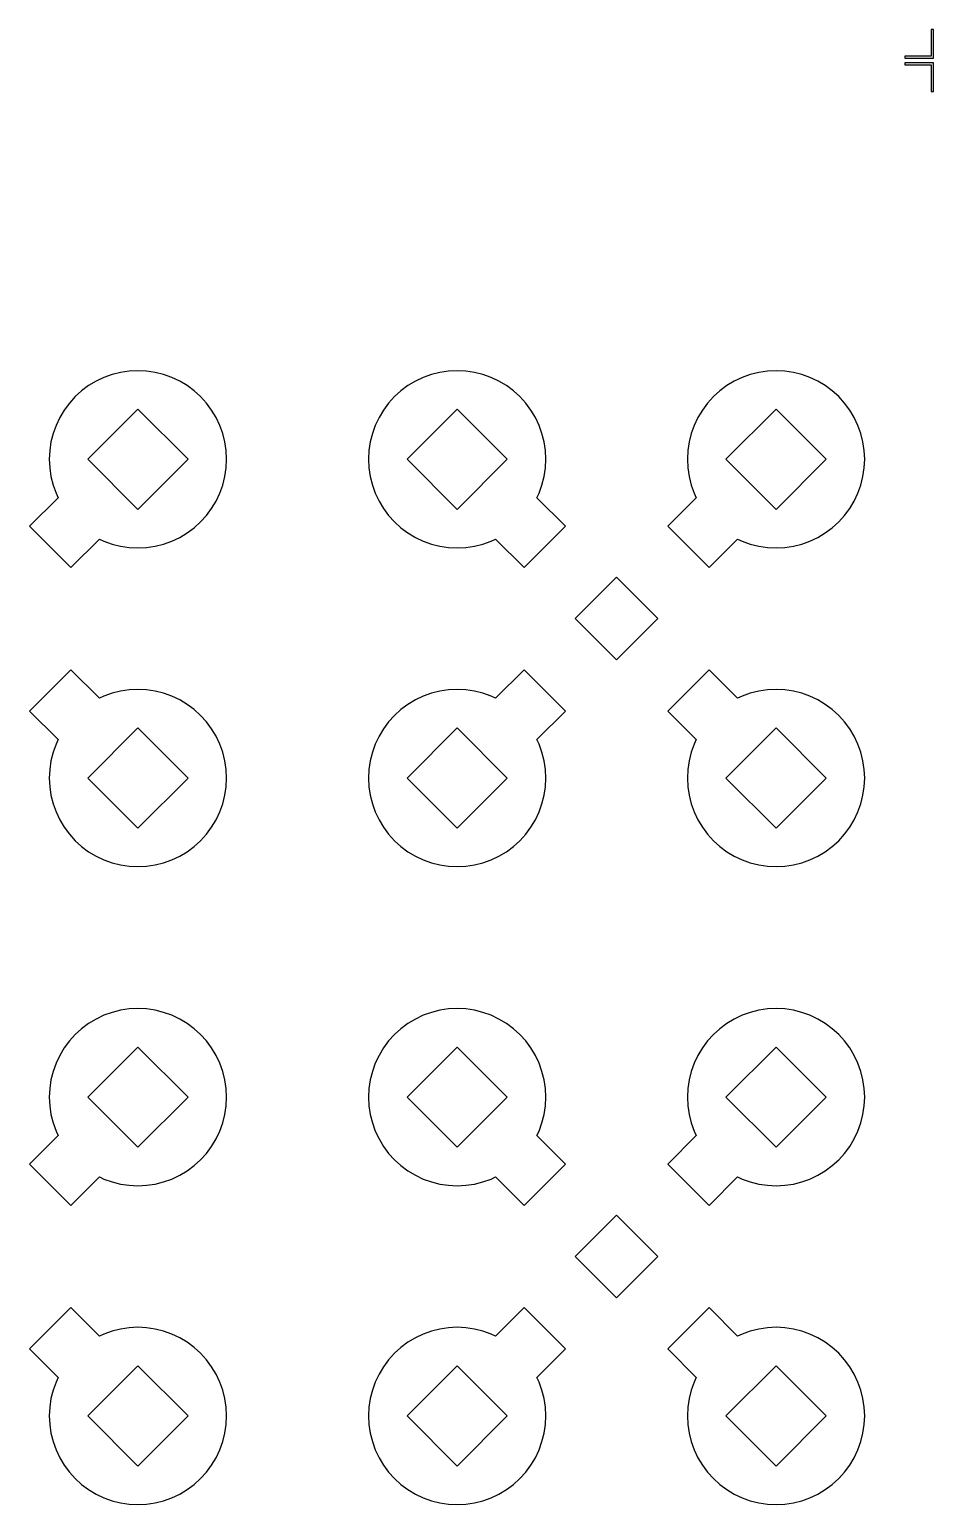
# Model space of a CAD drawing. Extents: x -73 to 181, y -8 to 80.
# Drawn here: x 28.44 to 53.94, y 38 to 79.62 of the extents above; entities that cross this region are included whole.
import ezdxf

# ---------------------------------------------------------------- set-up
doc = ezdxf.new("R2010")
doc.units = 0

msp = doc.modelspace()

# ---------------------------------------------------------------- linework, layer by layer
for p, q in [((53.9375, 79.625), (53.875, 79.625)), ((53.875, 79.625), (53.875, 78.875)), ((53.9375, 78.8125), (53.9375, 79.625)), ((53.875, 78.875), (53.125, 78.875)), ((53.125, 78.875), (53.125, 78.8125)), ((53.125, 78.8125), (53.9375, 78.8125)), ((53.9375, 78.6875), (53.125, 78.6875)), ((53.125, 78.6875), (53.125, 78.625)), ((53.9375, 77.875), (53.9375, 78.6875)), ((53.125, 78.625), (53.875, 78.625)), ((53.875, 78.625), (53.875, 77.875)), ((53.875, 77.875), (53.9375, 77.875)), ((31.0095, 69.9491), (30.7715, 69.8895)), ((31.2521, 69.9851), (31.0095, 69.9491)), ((31.4972, 69.9972), (31.2521, 69.9851)), ((31.7422, 69.9851), (31.4972, 69.9972)), ((31.9849, 69.9491), (31.7422, 69.9851)), ((32.2229, 69.8895), (31.9849, 69.9491)), ((40.0151, 69.9491), (39.7771, 69.8895)), ((40.2578, 69.9851), (40.0151, 69.9491)), ((40.5028, 69.9972), (40.2578, 69.9851)), ((40.7479, 69.9851), (40.5028, 69.9972)), ((40.9905, 69.9491), (40.7479, 69.9851)), ((41.2285, 69.8895), (40.9905, 69.9491)), ((49.0095, 69.9491), (48.7715, 69.8895)), ((49.2521, 69.9851), (49.0095, 69.9491)), ((49.4972, 69.9972), (49.2521, 69.9851)), ((49.7422, 69.9851), (49.4972, 69.9972)), ((49.9849, 69.9491), (49.7422, 69.9851)), ((50.2229, 69.8895), (49.9849, 69.9491)), ((30.1083, 69.5759), (29.9112, 69.4297)), ((30.3187, 69.702), (30.1083, 69.5759)), ((30.5405, 69.8069), (30.3187, 69.702)), ((30.7715, 69.8895), (30.5405, 69.8069)), ((32.4539, 69.8069), (32.2229, 69.8895)), ((32.6757, 69.702), (32.4539, 69.8069)), ((32.8861, 69.5759), (32.6757, 69.702)), ((33.0832, 69.4297), (32.8861, 69.5759)), ((39.1139, 69.5759), (38.9168, 69.4297)), ((39.3243, 69.702), (39.1139, 69.5759)), ((39.5461, 69.8069), (39.3243, 69.702)), ((39.7771, 69.8895), (39.5461, 69.8069)), ((41.4595, 69.8069), (41.2285, 69.8895)), ((41.6813, 69.702), (41.4595, 69.8069)), ((41.8917, 69.5759), (41.6813, 69.702)), ((42.0888, 69.4297), (41.8917, 69.5759)), ((48.1083, 69.5759), (47.9112, 69.4297)), ((48.3187, 69.702), (48.1083, 69.5759)), ((48.5405, 69.8069), (48.3187, 69.702)), ((48.7715, 69.8895), (48.5405, 69.8069)), ((50.4539, 69.8069), (50.2229, 69.8895)), ((50.6757, 69.702), (50.4539, 69.8069)), ((50.8861, 69.5759), (50.6757, 69.702)), ((51.0832, 69.4297), (50.8861, 69.5759)), ((29.7294, 69.265), (29.5647, 69.0832)), ((29.9112, 69.4297), (29.7294, 69.265)), ((33.265, 69.265), (33.0832, 69.4297)), ((33.4297, 69.0832), (33.265, 69.265)), ((38.735, 69.265), (38.5703, 69.0832)), ((38.9168, 69.4297), (38.735, 69.265)), ((42.2706, 69.265), (42.0888, 69.4297)), ((42.4353, 69.0832), (42.2706, 69.265)), ((47.7294, 69.265), (47.5647, 69.0832)), ((47.9112, 69.4297), (47.7294, 69.265)), ((51.265, 69.265), (51.0832, 69.4297)), ((51.4297, 69.0832), (51.265, 69.265)), ((29.4185, 68.8861), (29.2924, 68.6757)), ((29.5647, 69.0832), (29.4185, 68.8861)), ((30.083, 67.4972), (31.4972, 68.9114)), ((31.4972, 68.9114), (32.9114, 67.4972)), ((33.5759, 68.8861), (33.4297, 69.0832)), ((33.702, 68.6757), (33.5759, 68.8861)), ((38.4241, 68.8861), (38.298, 68.6757)), ((38.5703, 69.0832), (38.4241, 68.8861)), ((39.0886, 67.4972), (40.5028, 68.9114)), ((40.5028, 68.9114), (41.917, 67.4972)), ((42.5815, 68.8861), (42.4353, 69.0832)), ((42.7076, 68.6757), (42.5815, 68.8861)), ((47.4185, 68.8861), (47.2924, 68.6757)), ((47.5647, 69.0832), (47.4185, 68.8861)), ((48.083, 67.4972), (49.4972, 68.9114)), ((49.4972, 68.9114), (50.9114, 67.4972)), ((51.5759, 68.8861), (51.4297, 69.0832)), ((51.702, 68.6757), (51.5759, 68.8861)), ((29.1875, 68.4539), (29.1048, 68.2229)), ((29.2924, 68.6757), (29.1875, 68.4539)), ((33.8069, 68.4539), (33.702, 68.6757)), ((33.8895, 68.2229), (33.8069, 68.4539)), ((38.1931, 68.4539), (38.1105, 68.2229)), ((38.298, 68.6757), (38.1931, 68.4539)), ((42.8125, 68.4539), (42.7076, 68.6757)), ((42.8952, 68.2229), (42.8125, 68.4539)), ((47.1875, 68.4539), (47.1048, 68.2229)), ((47.2924, 68.6757), (47.1875, 68.4539)), ((51.8069, 68.4539), (51.702, 68.6757)), ((51.8895, 68.2229), (51.8069, 68.4539)), ((29.0452, 67.9849), (29.0092, 67.7422)), ((29.1048, 68.2229), (29.0452, 67.9849)), ((33.9491, 67.9849), (33.8895, 68.2229)), ((33.9851, 67.7422), (33.9491, 67.9849)), ((38.0509, 67.9849), (38.0149, 67.7422)), ((38.1105, 68.2229), (38.0509, 67.9849)), ((42.9548, 67.9849), (42.8952, 68.2229)), ((42.9908, 67.7422), (42.9548, 67.9849)), ((47.0452, 67.9849), (47.0092, 67.7422)), ((47.1048, 68.2229), (47.0452, 67.9849)), ((51.9491, 67.9849), (51.8895, 68.2229)), ((51.9851, 67.7422), (51.9491, 67.9849)), ((29.0092, 67.7422), (28.9972, 67.4972)), ((28.9972, 67.4972), (29.0092, 67.2521)), ((31.4972, 66.083), (30.083, 67.4972)), ((32.9114, 67.4972), (31.4972, 66.083)), ((33.9972, 67.4972), (33.9851, 67.7422)), ((33.9851, 67.2521), (33.9972, 67.4972)), ((38.0149, 67.7422), (38.0028, 67.4972)), ((38.0028, 67.4972), (38.0149, 67.2521)), ((40.5028, 66.083), (39.0886, 67.4972)), ((41.917, 67.4972), (40.5028, 66.083)), ((43.0028, 67.4972), (42.9908, 67.7422)), ((42.9908, 67.2521), (43.0028, 67.4972)), ((47.0092, 67.7422), (46.9972, 67.4972)), ((46.9972, 67.4972), (47.0092, 67.2521)), ((49.4972, 66.083), (48.083, 67.4972)), ((50.9114, 67.4972), (49.4972, 66.083)), ((51.9972, 67.4972), (51.9851, 67.7422)), ((51.9851, 67.2521), (51.9972, 67.4972)), ((29.0092, 67.2521), (29.0452, 67.0094)), ((33.9491, 67.0095), (33.9851, 67.2521)), ((38.0149, 67.2521), (38.0509, 67.0095)), ((42.9548, 67.0094), (42.9908, 67.2521)), ((47.0092, 67.2521), (47.0452, 67.0094)), ((51.9491, 67.0095), (51.9851, 67.2521)), ((29.0452, 67.0094), (29.1048, 66.7715)), ((29.1048, 66.7715), (29.1875, 66.5405)), ((33.8069, 66.5405), (33.8895, 66.7715)), ((33.8895, 66.7715), (33.9491, 67.0095)), ((38.0509, 67.0095), (38.1105, 66.7715)), ((38.1105, 66.7715), (38.1931, 66.5405)), ((42.8125, 66.5405), (42.8952, 66.7715)), ((42.8952, 66.7715), (42.9548, 67.0094)), ((47.0452, 67.0094), (47.1048, 66.7715)), ((47.1048, 66.7715), (47.1875, 66.5405)), ((51.8069, 66.5405), (51.8895, 66.7715)), ((51.8895, 66.7715), (51.9491, 67.0095)), ((29.2473, 66.414), (28.4404, 65.6071)), ((29.1875, 66.5405), (29.2473, 66.414)), ((33.5759, 66.1083), (33.702, 66.3187)), ((33.702, 66.3187), (33.8069, 66.5405)), ((38.1931, 66.5405), (38.298, 66.3187)), ((38.298, 66.3187), (38.4241, 66.1083)), ((42.7527, 66.414), (42.8125, 66.5405)), ((43.5596, 65.6071), (42.7527, 66.414)), ((47.2473, 66.414), (46.4404, 65.6071)), ((47.1875, 66.5405), (47.2473, 66.414)), ((51.5759, 66.1083), (51.702, 66.3187)), ((51.702, 66.3187), (51.8069, 66.5405)), ((33.265, 65.7294), (33.4297, 65.9112)), ((33.4297, 65.9112), (33.5759, 66.1083)), ((38.4241, 66.1083), (38.5703, 65.9112)), ((38.5703, 65.9112), (38.735, 65.7294)), ((51.265, 65.7294), (51.4297, 65.9112)), ((51.4297, 65.9112), (51.5759, 66.1083)), ((28.4404, 65.6071), (29.6071, 64.4404)), ((32.6757, 65.2924), (32.8861, 65.4185)), ((32.8861, 65.4185), (33.0832, 65.5647)), ((33.0832, 65.5647), (33.265, 65.7294)), ((38.735, 65.7294), (38.9168, 65.5647)), ((38.9168, 65.5647), (39.1139, 65.4185)), ((39.1139, 65.4185), (39.3243, 65.2924)), ((42.3929, 64.4404), (43.5596, 65.6071)), ((46.4404, 65.6071), (47.6071, 64.4404)), ((50.6757, 65.2924), (50.8861, 65.4185)), ((50.8861, 65.4185), (51.0832, 65.5647)), ((51.0832, 65.5647), (51.265, 65.7294)), ((29.6071, 64.4404), (30.414, 65.2473)), ((30.414, 65.2473), (30.5405, 65.1875)), ((30.5405, 65.1875), (30.7715, 65.1048)), ((30.7715, 65.1048), (31.0094, 65.0452)), ((31.0094, 65.0452), (31.2521, 65.0092)), ((31.2521, 65.0092), (31.4972, 64.9972)), ((31.4972, 64.9972), (31.7422, 65.0092)), ((31.7422, 65.0092), (31.9849, 65.0452)), ((31.9849, 65.0452), (32.2229, 65.1048)), ((32.2229, 65.1048), (32.4539, 65.1875)), ((32.4539, 65.1875), (32.6757, 65.2924)), ((39.3243, 65.2924), (39.5461, 65.1875)), ((39.5461, 65.1875), (39.7771, 65.1048)), ((39.7771, 65.1048), (40.0151, 65.0452)), ((40.0151, 65.0452), (40.2578, 65.0092)), ((40.2578, 65.0092), (40.5028, 64.9972)), ((40.5028, 64.9972), (40.7479, 65.0092)), ((40.7479, 65.0092), (40.9906, 65.0452)), ((40.9906, 65.0452), (41.2285, 65.1048)), ((41.2285, 65.1048), (41.4595, 65.1875)), ((41.4595, 65.1875), (41.586, 65.2473)), ((41.586, 65.2473), (42.3929, 64.4404)), ((47.6071, 64.4404), (48.414, 65.2473)), ((48.414, 65.2473), (48.5405, 65.1875)), ((48.5405, 65.1875), (48.7715, 65.1048)), ((48.7715, 65.1048), (49.0094, 65.0452)), ((49.0094, 65.0452), (49.2521, 65.0092)), ((49.2521, 65.0092), (49.4972, 64.9972)), ((49.4972, 64.9972), (49.7422, 65.0092)), ((49.7422, 65.0092), (49.9849, 65.0452)), ((49.9849, 65.0452), (50.2229, 65.1048)), ((50.2229, 65.1048), (50.4539, 65.1875)), ((50.4539, 65.1875), (50.6757, 65.2924)), ((45, 64.1667), (43.8333, 63)), ((46.1667, 63), (45, 64.1667)), ((43.8333, 63), (45, 61.8333)), ((45, 61.8333), (46.1667, 63)), ((29.6071, 61.5596), (28.4404, 60.3929)), ((30.414, 60.7527), (29.6071, 61.5596)), ((42.3929, 61.5596), (41.586, 60.7527)), ((43.5596, 60.3929), (42.3929, 61.5596)), ((47.6071, 61.5596), (46.4404, 60.3929)), ((48.414, 60.7527), (47.6071, 61.5596)), ((30.5405, 60.8125), (30.414, 60.7527)), ((30.7715, 60.8952), (30.5405, 60.8125)), ((31.0094, 60.9548), (30.7715, 60.8952)), ((31.2521, 60.9908), (31.0094, 60.9548)), ((31.4972, 61.0028), (31.2521, 60.9908)), ((31.7422, 60.9908), (31.4972, 61.0028)), ((31.9849, 60.9548), (31.7422, 60.9908)), ((32.2229, 60.8952), (31.9849, 60.9548)), ((32.4539, 60.8125), (32.2229, 60.8952)), ((32.6757, 60.7076), (32.4539, 60.8125)), ((39.5461, 60.8125), (39.3243, 60.7076)), ((39.7771, 60.8952), (39.5461, 60.8125)), ((40.0151, 60.9548), (39.7771, 60.8952)), ((40.2578, 60.9908), (40.0151, 60.9548)), ((40.5028, 61.0028), (40.2578, 60.9908)), ((40.7479, 60.9908), (40.5028, 61.0028)), ((40.9906, 60.9548), (40.7479, 60.9908)), ((41.2285, 60.8952), (40.9906, 60.9548)), ((41.4595, 60.8125), (41.2285, 60.8952)), ((41.586, 60.7527), (41.4595, 60.8125)), ((48.5405, 60.8125), (48.414, 60.7527)), ((48.7715, 60.8952), (48.5405, 60.8125)), ((49.0094, 60.9548), (48.7715, 60.8952)), ((49.2521, 60.9908), (49.0094, 60.9548)), ((49.4972, 61.0028), (49.2521, 60.9908)), ((49.7422, 60.9908), (49.4972, 61.0028)), ((49.9849, 60.9548), (49.7422, 60.9908)), ((50.2229, 60.8952), (49.9849, 60.9548)), ((50.4539, 60.8125), (50.2229, 60.8952)), ((50.6757, 60.7076), (50.4539, 60.8125)), ((28.4404, 60.3929), (29.2473, 59.586)), ((32.8861, 60.5815), (32.6757, 60.7076)), ((33.0832, 60.4353), (32.8861, 60.5815)), ((33.265, 60.2706), (33.0832, 60.4353)), ((38.9168, 60.4353), (38.735, 60.2706)), ((39.1139, 60.5815), (38.9168, 60.4353)), ((39.3243, 60.7076), (39.1139, 60.5815)), ((42.7527, 59.586), (43.5596, 60.3929)), ((46.4404, 60.3929), (47.2473, 59.586)), ((50.8861, 60.5815), (50.6757, 60.7076)), ((51.0832, 60.4353), (50.8861, 60.5815)), ((51.265, 60.2706), (51.0832, 60.4353)), ((33.4297, 60.0888), (33.265, 60.2706)), ((33.5759, 59.8917), (33.4297, 60.0888)), ((38.5703, 60.0888), (38.4241, 59.8917)), ((38.735, 60.2706), (38.5703, 60.0888)), ((51.4297, 60.0888), (51.265, 60.2706)), ((51.5759, 59.8917), (51.4297, 60.0888)), ((29.2473, 59.586), (29.1875, 59.4595)), ((30.083, 58.5028), (31.4972, 59.917)), ((31.4972, 59.917), (32.9114, 58.5028)), ((33.702, 59.6813), (33.5759, 59.8917)), ((33.8069, 59.4595), (33.702, 59.6813)), ((38.298, 59.6813), (38.1931, 59.4595)), ((38.4241, 59.8917), (38.298, 59.6813)), ((39.0886, 58.5028), (40.5028, 59.917)), ((40.5028, 59.917), (41.917, 58.5028)), ((42.8125, 59.4595), (42.7527, 59.586)), ((47.2473, 59.586), (47.1875, 59.4595)), ((48.083, 58.5028), (49.4972, 59.917)), ((49.4972, 59.917), (50.9114, 58.5028)), ((51.702, 59.6813), (51.5759, 59.8917)), ((51.8069, 59.4595), (51.702, 59.6813)), ((29.1048, 59.2285), (29.0452, 58.9906)), ((29.1875, 59.4595), (29.1048, 59.2285)), ((33.8895, 59.2285), (33.8069, 59.4595)), ((33.9491, 58.9905), (33.8895, 59.2285)), ((38.1105, 59.2285), (38.0509, 58.9905)), ((38.1931, 59.4595), (38.1105, 59.2285)), ((42.8952, 59.2285), (42.8125, 59.4595)), ((42.9548, 58.9906), (42.8952, 59.2285)), ((47.1048, 59.2285), (47.0452, 58.9906)), ((47.1875, 59.4595), (47.1048, 59.2285)), ((51.8895, 59.2285), (51.8069, 59.4595)), ((51.9491, 58.9905), (51.8895, 59.2285)), ((29.0092, 58.7479), (28.9972, 58.5028)), ((29.0452, 58.9906), (29.0092, 58.7479)), ((33.9851, 58.7479), (33.9491, 58.9905)), ((33.9972, 58.5028), (33.9851, 58.7479)), ((38.0149, 58.7479), (38.0028, 58.5028)), ((38.0509, 58.9905), (38.0149, 58.7479)), ((42.9908, 58.7479), (42.9548, 58.9906)), ((43.0028, 58.5028), (42.9908, 58.7479)), ((47.0092, 58.7479), (46.9972, 58.5028)), ((47.0452, 58.9906), (47.0092, 58.7479)), ((51.9851, 58.7479), (51.9491, 58.9905)), ((51.9972, 58.5028), (51.9851, 58.7479)), ((28.9972, 58.5028), (29.0092, 58.2578)), ((31.4972, 57.0886), (30.083, 58.5028)), ((32.9114, 58.5028), (31.4972, 57.0886)), ((33.9851, 58.2578), (33.9972, 58.5028)), ((38.0028, 58.5028), (38.0149, 58.2578)), ((40.5028, 57.0886), (39.0886, 58.5028)), ((41.917, 58.5028), (40.5028, 57.0886)), ((42.9908, 58.2578), (43.0028, 58.5028)), ((46.9972, 58.5028), (47.0092, 58.2578)), ((49.4972, 57.0886), (48.083, 58.5028)), ((50.9114, 58.5028), (49.4972, 57.0886)), ((51.9851, 58.2578), (51.9972, 58.5028)), ((29.0092, 58.2578), (29.0452, 58.0151)), ((29.0452, 58.0151), (29.1048, 57.7771)), ((33.8895, 57.7771), (33.9491, 58.0151)), ((33.9491, 58.0151), (33.9851, 58.2578)), ((38.0149, 58.2578), (38.0509, 58.0151)), ((38.0509, 58.0151), (38.1105, 57.7771)), ((42.8952, 57.7771), (42.9548, 58.0151)), ((42.9548, 58.0151), (42.9908, 58.2578)), ((47.0092, 58.2578), (47.0452, 58.0151)), ((47.0452, 58.0151), (47.1048, 57.7771)), ((51.8895, 57.7771), (51.9491, 58.0151)), ((51.9491, 58.0151), (51.9851, 58.2578)), ((29.1048, 57.7771), (29.1875, 57.5461)), ((29.1875, 57.5461), (29.2924, 57.3243)), ((33.702, 57.3243), (33.8069, 57.5461)), ((33.8069, 57.5461), (33.8895, 57.7771)), ((38.1105, 57.7771), (38.1931, 57.5461)), ((38.1931, 57.5461), (38.298, 57.3243)), ((42.7076, 57.3243), (42.8125, 57.5461)), ((42.8125, 57.5461), (42.8952, 57.7771)), ((47.1048, 57.7771), (47.1875, 57.5461)), ((47.1875, 57.5461), (47.2924, 57.3243)), ((51.702, 57.3243), (51.8069, 57.5461)), ((51.8069, 57.5461), (51.8895, 57.7771)), ((29.2924, 57.3243), (29.4185, 57.1139)), ((29.4185, 57.1139), (29.5647, 56.9168)), ((33.4297, 56.9168), (33.5759, 57.1139)), ((33.5759, 57.1139), (33.702, 57.3243)), ((38.298, 57.3243), (38.4241, 57.1139)), ((38.4241, 57.1139), (38.5703, 56.9168)), ((42.4353, 56.9168), (42.5815, 57.1139)), ((42.5815, 57.1139), (42.7076, 57.3243)), ((47.2924, 57.3243), (47.4185, 57.1139)), ((47.4185, 57.1139), (47.5647, 56.9168)), ((51.4297, 56.9168), (51.5759, 57.1139)), ((51.5759, 57.1139), (51.702, 57.3243)), ((29.5647, 56.9168), (29.7294, 56.735)), ((29.7294, 56.735), (29.9112, 56.5703)), ((33.0832, 56.5703), (33.265, 56.735)), ((33.265, 56.735), (33.4297, 56.9168)), ((38.5703, 56.9168), (38.735, 56.735)), ((38.735, 56.735), (38.9168, 56.5703)), ((42.0888, 56.5703), (42.2706, 56.735)), ((42.2706, 56.735), (42.4353, 56.9168)), ((47.5647, 56.9168), (47.7294, 56.735)), ((47.7294, 56.735), (47.9112, 56.5703)), ((51.0832, 56.5703), (51.265, 56.735)), ((51.265, 56.735), (51.4297, 56.9168)), ((29.9112, 56.5703), (30.1083, 56.4241)), ((30.1083, 56.4241), (30.3187, 56.298)), ((30.3187, 56.298), (30.5405, 56.1931)), ((30.5405, 56.1931), (30.7715, 56.1105)), ((32.2229, 56.1105), (32.4539, 56.1931)), ((32.4539, 56.1931), (32.6757, 56.298)), ((32.6757, 56.298), (32.8861, 56.4241)), ((32.8861, 56.4241), (33.0832, 56.5703)), ((38.9168, 56.5703), (39.1139, 56.4241)), ((39.1139, 56.4241), (39.3243, 56.298)), ((39.3243, 56.298), (39.5461, 56.1931)), ((39.5461, 56.1931), (39.7771, 56.1105)), ((41.2285, 56.1105), (41.4595, 56.1931)), ((41.4595, 56.1931), (41.6813, 56.298)), ((41.6813, 56.298), (41.8917, 56.4241)), ((41.8917, 56.4241), (42.0888, 56.5703)), ((47.9112, 56.5703), (48.1083, 56.4241)), ((48.1083, 56.4241), (48.3187, 56.298)), ((48.3187, 56.298), (48.5405, 56.1931)), ((48.5405, 56.1931), (48.7715, 56.1105)), ((50.2229, 56.1105), (50.4539, 56.1931)), ((50.4539, 56.1931), (50.6757, 56.298)), ((50.6757, 56.298), (50.8861, 56.4241)), ((50.8861, 56.4241), (51.0832, 56.5703)), ((30.7715, 56.1105), (31.0095, 56.0509)), ((31.0095, 56.0509), (31.2521, 56.0149)), ((31.2521, 56.0149), (31.4972, 56.0028)), ((31.4972, 56.0028), (31.7422, 56.0149)), ((31.7422, 56.0149), (31.9849, 56.0509)), ((31.9849, 56.0509), (32.2229, 56.1105)), ((39.7771, 56.1105), (40.0151, 56.0509)), ((40.0151, 56.0509), (40.2578, 56.0149)), ((40.2578, 56.0149), (40.5028, 56.0028)), ((40.5028, 56.0028), (40.7479, 56.0149)), ((40.7479, 56.0149), (40.9905, 56.0509)), ((40.9905, 56.0509), (41.2285, 56.1105)), ((48.7715, 56.1105), (49.0095, 56.0509)), ((49.0095, 56.0509), (49.2521, 56.0149)), ((49.2521, 56.0149), (49.4972, 56.0028)), ((49.4972, 56.0028), (49.7422, 56.0149)), ((49.7422, 56.0149), (49.9849, 56.0509)), ((49.9849, 56.0509), (50.2229, 56.1105)), ((30.3187, 51.702), (30.1083, 51.5759)), ((30.5405, 51.8069), (30.3187, 51.702)), ((30.7715, 51.8895), (30.5405, 51.8069)), ((31.0095, 51.9491), (30.7715, 51.8895)), ((31.2521, 51.9851), (31.0095, 51.9491)), ((31.4972, 51.9972), (31.2521, 51.9851)), ((31.7422, 51.9851), (31.4972, 51.9972)), ((31.9849, 51.9491), (31.7422, 51.9851)), ((32.2229, 51.8895), (31.9849, 51.9491)), ((32.4539, 51.8069), (32.2229, 51.8895)), ((32.6757, 51.702), (32.4539, 51.8069)), ((32.8861, 51.5759), (32.6757, 51.702)), ((39.3243, 51.702), (39.1139, 51.5759)), ((39.5461, 51.8069), (39.3243, 51.702)), ((39.7771, 51.8895), (39.5461, 51.8069)), ((40.0151, 51.9491), (39.7771, 51.8895)), ((40.2578, 51.9851), (40.0151, 51.9491)), ((40.5028, 51.9972), (40.2578, 51.9851)), ((40.7479, 51.9851), (40.5028, 51.9972)), ((40.9905, 51.9491), (40.7479, 51.9851)), ((41.2285, 51.8895), (40.9905, 51.9491)), ((41.4595, 51.8069), (41.2285, 51.8895)), ((41.6813, 51.702), (41.4595, 51.8069)), ((41.8917, 51.5759), (41.6813, 51.702)), ((48.3187, 51.702), (48.1083, 51.5759)), ((48.5405, 51.8069), (48.3187, 51.702)), ((48.7715, 51.8895), (48.5405, 51.8069)), ((49.0095, 51.9491), (48.7715, 51.8895)), ((49.2521, 51.9851), (49.0095, 51.9491)), ((49.4972, 51.9972), (49.2521, 51.9851)), ((49.7422, 51.9851), (49.4972, 51.9972)), ((49.9849, 51.9491), (49.7422, 51.9851)), ((50.2229, 51.8895), (49.9849, 51.9491)), ((50.4539, 51.8069), (50.2229, 51.8895)), ((50.6757, 51.702), (50.4539, 51.8069)), ((50.8861, 51.5759), (50.6757, 51.702)), ((29.7294, 51.265), (29.5647, 51.0832)), ((29.9112, 51.4297), (29.7294, 51.265)), ((30.1083, 51.5759), (29.9112, 51.4297)), ((33.0832, 51.4297), (32.8861, 51.5759)), ((33.265, 51.265), (33.0832, 51.4297)), ((33.4297, 51.0832), (33.265, 51.265)), ((38.735, 51.265), (38.5703, 51.0832)), ((38.9168, 51.4297), (38.735, 51.265)), ((39.1139, 51.5759), (38.9168, 51.4297)), ((42.0888, 51.4297), (41.8917, 51.5759)), ((42.2706, 51.265), (42.0888, 51.4297)), ((42.4353, 51.0832), (42.2706, 51.265)), ((47.7294, 51.265), (47.5647, 51.0832)), ((47.9112, 51.4297), (47.7294, 51.265)), ((48.1083, 51.5759), (47.9112, 51.4297)), ((51.0832, 51.4297), (50.8861, 51.5759)), ((51.265, 51.265), (51.0832, 51.4297)), ((51.4297, 51.0832), (51.265, 51.265)), ((29.4185, 50.8861), (29.2924, 50.6757)), ((29.5647, 51.0832), (29.4185, 50.8861)), ((30.083, 49.4972), (31.4972, 50.9114)), ((31.4972, 50.9114), (32.9114, 49.4972)), ((33.5759, 50.8861), (33.4297, 51.0832)), ((33.702, 50.6757), (33.5759, 50.8861)), ((38.4241, 50.8861), (38.298, 50.6757)), ((38.5703, 51.0832), (38.4241, 50.8861)), ((39.0886, 49.4972), (40.5028, 50.9114)), ((40.5028, 50.9114), (41.917, 49.4972)), ((42.5815, 50.8861), (42.4353, 51.0832)), ((42.7076, 50.6757), (42.5815, 50.8861)), ((47.4185, 50.8861), (47.2924, 50.6757)), ((47.5647, 51.0832), (47.4185, 50.8861)), ((48.083, 49.4972), (49.4972, 50.9114)), ((49.4972, 50.9114), (50.9114, 49.4972)), ((51.5759, 50.8861), (51.4297, 51.0832)), ((51.702, 50.6757), (51.5759, 50.8861)), ((29.1875, 50.4539), (29.1048, 50.2229)), ((29.2924, 50.6757), (29.1875, 50.4539)), ((33.8069, 50.4539), (33.702, 50.6757)), ((33.8895, 50.2229), (33.8069, 50.4539)), ((38.1931, 50.4539), (38.1105, 50.2229)), ((38.298, 50.6757), (38.1931, 50.4539)), ((42.8125, 50.4539), (42.7076, 50.6757)), ((42.8952, 50.2229), (42.8125, 50.4539)), ((47.1875, 50.4539), (47.1048, 50.2229)), ((47.2924, 50.6757), (47.1875, 50.4539)), ((51.8069, 50.4539), (51.702, 50.6757)), ((51.8895, 50.2229), (51.8069, 50.4539)), ((29.0452, 49.9849), (29.0092, 49.7422)), ((29.1048, 50.2229), (29.0452, 49.9849)), ((33.9491, 49.9849), (33.8895, 50.2229)), ((33.9851, 49.7422), (33.9491, 49.9849)), ((38.0509, 49.9849), (38.0149, 49.7422)), ((38.1105, 50.2229), (38.0509, 49.9849)), ((42.9548, 49.9849), (42.8952, 50.2229)), ((42.9908, 49.7422), (42.9548, 49.9849)), ((47.0452, 49.9849), (47.0092, 49.7422)), ((47.1048, 50.2229), (47.0452, 49.9849)), ((51.9491, 49.9849), (51.8895, 50.2229)), ((51.9851, 49.7422), (51.9491, 49.9849)), ((29.0092, 49.7422), (28.9972, 49.4972)), ((33.9972, 49.4972), (33.9851, 49.7422)), ((38.0149, 49.7422), (38.0028, 49.4972)), ((43.0028, 49.4972), (42.9908, 49.7422)), ((47.0092, 49.7422), (46.9972, 49.4972)), ((51.9972, 49.4972), (51.9851, 49.7422)), ((28.9972, 49.4972), (29.0092, 49.2521)), ((29.0092, 49.2521), (29.0452, 49.0094)), ((31.4972, 48.083), (30.083, 49.4972)), ((32.9114, 49.4972), (31.4972, 48.083)), ((33.9491, 49.0095), (33.9851, 49.2521)), ((33.9851, 49.2521), (33.9972, 49.4972)), ((38.0028, 49.4972), (38.0149, 49.2521)), ((38.0149, 49.2521), (38.0509, 49.0095)), ((40.5028, 48.083), (39.0886, 49.4972)), ((41.917, 49.4972), (40.5028, 48.083)), ((42.9548, 49.0094), (42.9908, 49.2521)), ((42.9908, 49.2521), (43.0028, 49.4972)), ((46.9972, 49.4972), (47.0092, 49.2521)), ((47.0092, 49.2521), (47.0452, 49.0094)), ((49.4972, 48.083), (48.083, 49.4972)), ((50.9114, 49.4972), (49.4972, 48.083)), ((51.9491, 49.0095), (51.9851, 49.2521)), ((51.9851, 49.2521), (51.9972, 49.4972)), ((29.0452, 49.0094), (29.1048, 48.7715)), ((29.1048, 48.7715), (29.1875, 48.5405)), ((33.8069, 48.5405), (33.8895, 48.7715)), ((33.8895, 48.7715), (33.9491, 49.0095)), ((38.0509, 49.0095), (38.1105, 48.7715)), ((38.1105, 48.7715), (38.1931, 48.5405)), ((42.8125, 48.5405), (42.8952, 48.7715)), ((42.8952, 48.7715), (42.9548, 49.0094)), ((47.0452, 49.0094), (47.1048, 48.7715)), ((47.1048, 48.7715), (47.1875, 48.5405)), ((51.8069, 48.5405), (51.8895, 48.7715)), ((51.8895, 48.7715), (51.9491, 49.0095)), ((29.2473, 48.414), (28.4404, 47.6071)), ((29.1875, 48.5405), (29.2473, 48.414)), ((33.5759, 48.1083), (33.702, 48.3187)), ((33.702, 48.3187), (33.8069, 48.5405)), ((38.1931, 48.5405), (38.298, 48.3187)), ((38.298, 48.3187), (38.4241, 48.1083)), ((42.7527, 48.414), (42.8125, 48.5405)), ((43.5596, 47.6071), (42.7527, 48.414)), ((47.2473, 48.414), (46.4404, 47.6071)), ((47.1875, 48.5405), (47.2473, 48.414)), ((51.5759, 48.1083), (51.702, 48.3187)), ((51.702, 48.3187), (51.8069, 48.5405)), ((33.265, 47.7294), (33.4297, 47.9112)), ((33.4297, 47.9112), (33.5759, 48.1083)), ((38.4241, 48.1083), (38.5703, 47.9112)), ((38.5703, 47.9112), (38.735, 47.7294)), ((51.265, 47.7294), (51.4297, 47.9112)), ((51.4297, 47.9112), (51.5759, 48.1083)), ((28.4404, 47.6071), (29.6071, 46.4404)), ((32.8861, 47.4185), (33.0832, 47.5647)), ((33.0832, 47.5647), (33.265, 47.7294)), ((38.735, 47.7294), (38.9168, 47.5647)), ((38.9168, 47.5647), (39.1139, 47.4185)), ((42.3929, 46.4404), (43.5596, 47.6071)), ((46.4404, 47.6071), (47.6071, 46.4404)), ((50.8861, 47.4185), (51.0832, 47.5647)), ((51.0832, 47.5647), (51.265, 47.7294)), ((29.6071, 46.4404), (30.414, 47.2473)), ((30.414, 47.2473), (30.5405, 47.1875)), ((30.5405, 47.1875), (30.7715, 47.1048)), ((30.7715, 47.1048), (31.0094, 47.0452)), ((31.0094, 47.0452), (31.2521, 47.0092)), ((31.7422, 47.0092), (31.9849, 47.0452)), ((31.9849, 47.0452), (32.2229, 47.1048)), ((32.2229, 47.1048), (32.4539, 47.1875)), ((32.4539, 47.1875), (32.6757, 47.2924)), ((32.6757, 47.2924), (32.8861, 47.4185)), ((39.1139, 47.4185), (39.3243, 47.2924)), ((39.3243, 47.2924), (39.5461, 47.1875)), ((39.5461, 47.1875), (39.7771, 47.1048)), ((39.7771, 47.1048), (40.0151, 47.0452)), ((40.0151, 47.0452), (40.2578, 47.0092)), ((40.7479, 47.0092), (40.9906, 47.0452)), ((40.9906, 47.0452), (41.2285, 47.1048)), ((41.2285, 47.1048), (41.4595, 47.1875)), ((41.4595, 47.1875), (41.586, 47.2473)), ((41.586, 47.2473), (42.3929, 46.4404)), ((47.6071, 46.4404), (48.414, 47.2473)), ((48.414, 47.2473), (48.5405, 47.1875)), ((48.5405, 47.1875), (48.7715, 47.1048)), ((48.7715, 47.1048), (49.0094, 47.0452)), ((49.0094, 47.0452), (49.2521, 47.0092)), ((49.7422, 47.0092), (49.9849, 47.0452)), ((49.9849, 47.0452), (50.2229, 47.1048)), ((50.2229, 47.1048), (50.4539, 47.1875)), ((50.4539, 47.1875), (50.6757, 47.2924)), ((50.6757, 47.2924), (50.8861, 47.4185)), ((31.2521, 47.0092), (31.4972, 46.9972)), ((31.4972, 46.9972), (31.7422, 47.0092)), ((40.2578, 47.0092), (40.5028, 46.9972)), ((40.5028, 46.9972), (40.7479, 47.0092)), ((49.2521, 47.0092), (49.4972, 46.9972)), ((49.4972, 46.9972), (49.7422, 47.0092)), ((45, 46.1667), (43.8333, 45)), ((46.1667, 45), (45, 46.1667)), ((43.8333, 45), (45, 43.8333)), ((45, 43.8333), (46.1667, 45)), ((29.6071, 43.5596), (28.4404, 42.3929)), ((30.414, 42.7527), (29.6071, 43.5596)), ((42.3929, 43.5596), (41.586, 42.7527)), ((43.5596, 42.3929), (42.3929, 43.5596)), ((47.6071, 43.5596), (46.4404, 42.3929)), ((48.414, 42.7527), (47.6071, 43.5596)), ((30.7715, 42.8952), (30.5405, 42.8125)), ((31.0094, 42.9548), (30.7715, 42.8952)), ((31.2521, 42.9908), (31.0094, 42.9548)), ((31.4972, 43.0028), (31.2521, 42.9908)), ((31.7422, 42.9908), (31.4972, 43.0028)), ((31.9849, 42.9548), (31.7422, 42.9908)), ((32.2229, 42.8952), (31.9849, 42.9548)), ((32.4539, 42.8125), (32.2229, 42.8952)), ((39.7771, 42.8952), (39.5461, 42.8125)), ((40.0151, 42.9548), (39.7771, 42.8952)), ((40.2578, 42.9908), (40.0151, 42.9548)), ((40.5028, 43.0028), (40.2578, 42.9908)), ((40.7479, 42.9908), (40.5028, 43.0028)), ((40.9906, 42.9548), (40.7479, 42.9908)), ((41.2285, 42.8952), (40.9906, 42.9548)), ((41.4595, 42.8125), (41.2285, 42.8952)), ((48.7715, 42.8952), (48.5405, 42.8125)), ((49.0094, 42.9548), (48.7715, 42.8952)), ((49.2521, 42.9908), (49.0094, 42.9548)), ((49.4972, 43.0028), (49.2521, 42.9908)), ((49.7422, 42.9908), (49.4972, 43.0028)), ((49.9849, 42.9548), (49.7422, 42.9908)), ((50.2229, 42.8952), (49.9849, 42.9548)), ((50.4539, 42.8125), (50.2229, 42.8952)), ((30.5405, 42.8125), (30.414, 42.7527)), ((32.6757, 42.7076), (32.4539, 42.8125)), ((32.8861, 42.5815), (32.6757, 42.7076)), ((33.0832, 42.4353), (32.8861, 42.5815)), ((39.1139, 42.5815), (38.9168, 42.4353)), ((39.3243, 42.7076), (39.1139, 42.5815)), ((39.5461, 42.8125), (39.3243, 42.7076)), ((41.586, 42.7527), (41.4595, 42.8125)), ((48.5405, 42.8125), (48.414, 42.7527)), ((50.6757, 42.7076), (50.4539, 42.8125)), ((50.8861, 42.5815), (50.6757, 42.7076)), ((51.0832, 42.4353), (50.8861, 42.5815)), ((28.4404, 42.3929), (29.2473, 41.586)), ((33.265, 42.2706), (33.0832, 42.4353)), ((33.4297, 42.0888), (33.265, 42.2706)), ((33.5759, 41.8917), (33.4297, 42.0888)), ((38.5703, 42.0888), (38.4241, 41.8917)), ((38.735, 42.2706), (38.5703, 42.0888)), ((38.9168, 42.4353), (38.735, 42.2706)), ((42.7527, 41.586), (43.5596, 42.3929)), ((46.4404, 42.3929), (47.2473, 41.586)), ((51.265, 42.2706), (51.0832, 42.4353)), ((51.4297, 42.0888), (51.265, 42.2706)), ((51.5759, 41.8917), (51.4297, 42.0888)), ((30.083, 40.5028), (31.4972, 41.917)), ((31.4972, 41.917), (32.9114, 40.5028)), ((33.702, 41.6813), (33.5759, 41.8917)), ((33.8069, 41.4595), (33.702, 41.6813)), ((38.298, 41.6813), (38.1931, 41.4595)), ((38.4241, 41.8917), (38.298, 41.6813)), ((39.0886, 40.5028), (40.5028, 41.917)), ((40.5028, 41.917), (41.917, 40.5028)), ((48.083, 40.5028), (49.4972, 41.917)), ((49.4972, 41.917), (50.9114, 40.5028)), ((51.702, 41.6813), (51.5759, 41.8917)), ((51.8069, 41.4595), (51.702, 41.6813)), ((29.1048, 41.2285), (29.0452, 40.9906)), ((29.1875, 41.4595), (29.1048, 41.2285)), ((29.2473, 41.586), (29.1875, 41.4595)), ((33.8895, 41.2285), (33.8069, 41.4595)), ((33.9491, 40.9905), (33.8895, 41.2285)), ((38.1105, 41.2285), (38.0509, 40.9905)), ((38.1931, 41.4595), (38.1105, 41.2285)), ((42.8125, 41.4595), (42.7527, 41.586)), ((42.8952, 41.2285), (42.8125, 41.4595)), ((42.9548, 40.9906), (42.8952, 41.2285)), ((47.1048, 41.2285), (47.0452, 40.9906)), ((47.1875, 41.4595), (47.1048, 41.2285)), ((47.2473, 41.586), (47.1875, 41.4595)), ((51.8895, 41.2285), (51.8069, 41.4595)), ((51.9491, 40.9905), (51.8895, 41.2285)), ((29.0452, 40.9906), (29.0092, 40.7479)), ((33.9851, 40.7479), (33.9491, 40.9905)), ((38.0509, 40.9905), (38.0149, 40.7479)), ((42.9908, 40.7479), (42.9548, 40.9906)), ((47.0452, 40.9906), (47.0092, 40.7479)), ((51.9851, 40.7479), (51.9491, 40.9905)), ((29.0092, 40.7479), (28.9972, 40.5028)), ((28.9972, 40.5028), (29.0092, 40.2578)), ((31.4972, 39.0886), (30.083, 40.5028)), ((32.9114, 40.5028), (31.4972, 39.0886)), ((33.9972, 40.5028), (33.9851, 40.7479)), ((33.9851, 40.2578), (33.9972, 40.5028)), ((38.0149, 40.7479), (38.0028, 40.5028)), ((38.0028, 40.5028), (38.0149, 40.2578)), ((40.5028, 39.0886), (39.0886, 40.5028)), ((41.917, 40.5028), (40.5028, 39.0886)), ((43.0028, 40.5028), (42.9908, 40.7479)), ((42.9908, 40.2578), (43.0028, 40.5028)), ((47.0092, 40.7479), (46.9972, 40.5028)), ((46.9972, 40.5028), (47.0092, 40.2578)), ((49.4972, 39.0886), (48.083, 40.5028)), ((50.9114, 40.5028), (49.4972, 39.0886)), ((51.9972, 40.5028), (51.9851, 40.7479)), ((51.9851, 40.2578), (51.9972, 40.5028)), ((29.0092, 40.2578), (29.0452, 40.0151)), ((29.0452, 40.0151), (29.1048, 39.7771)), ((33.8895, 39.7771), (33.9491, 40.0151)), ((33.9491, 40.0151), (33.9851, 40.2578)), ((38.0149, 40.2578), (38.0509, 40.0151)), ((38.0509, 40.0151), (38.1105, 39.7771)), ((42.8952, 39.7771), (42.9548, 40.0151)), ((42.9548, 40.0151), (42.9908, 40.2578)), ((47.0092, 40.2578), (47.0452, 40.0151)), ((47.0452, 40.0151), (47.1048, 39.7771)), ((51.8895, 39.7771), (51.9491, 40.0151)), ((51.9491, 40.0151), (51.9851, 40.2578)), ((29.1048, 39.7771), (29.1875, 39.5461)), ((29.1875, 39.5461), (29.2924, 39.3243)), ((33.702, 39.3243), (33.8069, 39.5461)), ((33.8069, 39.5461), (33.8895, 39.7771)), ((38.1105, 39.7771), (38.1931, 39.5461)), ((38.1931, 39.5461), (38.298, 39.3243)), ((42.7076, 39.3243), (42.8125, 39.5461)), ((42.8125, 39.5461), (42.8952, 39.7771)), ((47.1048, 39.7771), (47.1875, 39.5461)), ((47.1875, 39.5461), (47.2924, 39.3243)), ((51.702, 39.3243), (51.8069, 39.5461)), ((51.8069, 39.5461), (51.8895, 39.7771)), ((29.2924, 39.3243), (29.4185, 39.1139)), ((33.5759, 39.1139), (33.702, 39.3243)), ((38.298, 39.3243), (38.4241, 39.1139)), ((42.5815, 39.1139), (42.7076, 39.3243)), ((47.2924, 39.3243), (47.4185, 39.1139)), ((51.5759, 39.1139), (51.702, 39.3243)), ((29.4185, 39.1139), (29.5647, 38.9168)), ((29.5647, 38.9168), (29.7294, 38.735)), ((29.7294, 38.735), (29.9112, 38.5703)), ((33.0832, 38.5703), (33.265, 38.735)), ((33.265, 38.735), (33.4297, 38.9168)), ((33.4297, 38.9168), (33.5759, 39.1139)), ((38.4241, 39.1139), (38.5703, 38.9168)), ((38.5703, 38.9168), (38.735, 38.735)), ((38.735, 38.735), (38.9168, 38.5703)), ((42.0888, 38.5703), (42.2706, 38.735)), ((42.2706, 38.735), (42.4353, 38.9168)), ((42.4353, 38.9168), (42.5815, 39.1139)), ((47.4185, 39.1139), (47.5647, 38.9168)), ((47.5647, 38.9168), (47.7294, 38.735)), ((47.7294, 38.735), (47.9112, 38.5703)), ((51.0832, 38.5703), (51.265, 38.735)), ((51.265, 38.735), (51.4297, 38.9168)), ((51.4297, 38.9168), (51.5759, 39.1139)), ((29.9112, 38.5703), (30.1083, 38.4241)), ((30.1083, 38.4241), (30.3187, 38.298)), ((30.3187, 38.298), (30.5405, 38.1931)), ((32.4539, 38.1931), (32.6757, 38.298)), ((32.6757, 38.298), (32.8861, 38.4241)), ((32.8861, 38.4241), (33.0832, 38.5703)), ((38.9168, 38.5703), (39.1139, 38.4241)), ((39.1139, 38.4241), (39.3243, 38.298)), ((39.3243, 38.298), (39.5461, 38.1931)), ((41.4595, 38.1931), (41.6813, 38.298)), ((41.6813, 38.298), (41.8917, 38.4241)), ((41.8917, 38.4241), (42.0888, 38.5703)), ((47.9112, 38.5703), (48.1083, 38.4241)), ((48.1083, 38.4241), (48.3187, 38.298)), ((48.3187, 38.298), (48.5405, 38.1931)), ((50.4539, 38.1931), (50.6757, 38.298)), ((50.6757, 38.298), (50.8861, 38.4241)), ((50.8861, 38.4241), (51.0832, 38.5703)), ((30.5405, 38.1931), (30.7715, 38.1105)), ((30.7715, 38.1105), (31.0095, 38.0509)), ((31.0095, 38.0509), (31.2521, 38.0149)), ((31.2521, 38.0149), (31.4972, 38.0028)), ((31.4972, 38.0028), (31.7422, 38.0149)), ((31.7422, 38.0149), (31.9849, 38.0509)), ((31.9849, 38.0509), (32.2229, 38.1105)), ((32.2229, 38.1105), (32.4539, 38.1931)), ((39.5461, 38.1931), (39.7771, 38.1105)), ((39.7771, 38.1105), (40.0151, 38.0509)), ((40.0151, 38.0509), (40.2578, 38.0149)), ((40.2578, 38.0149), (40.5028, 38.0028)), ((40.5028, 38.0028), (40.7479, 38.0149)), ((40.7479, 38.0149), (40.9905, 38.0509)), ((40.9905, 38.0509), (41.2285, 38.1105)), ((41.2285, 38.1105), (41.4595, 38.1931)), ((48.5405, 38.1931), (48.7715, 38.1105)), ((48.7715, 38.1105), (49.0095, 38.0509)), ((49.0095, 38.0509), (49.2521, 38.0149)), ((49.2521, 38.0149), (49.4972, 38.0028)), ((49.4972, 38.0028), (49.7422, 38.0149)), ((49.7422, 38.0149), (49.9849, 38.0509)), ((49.9849, 38.0509), (50.2229, 38.1105)), ((50.2229, 38.1105), (50.4539, 38.1931))]:
    msp.add_line(p, q)

doc.saveas('drawing.dxf')
